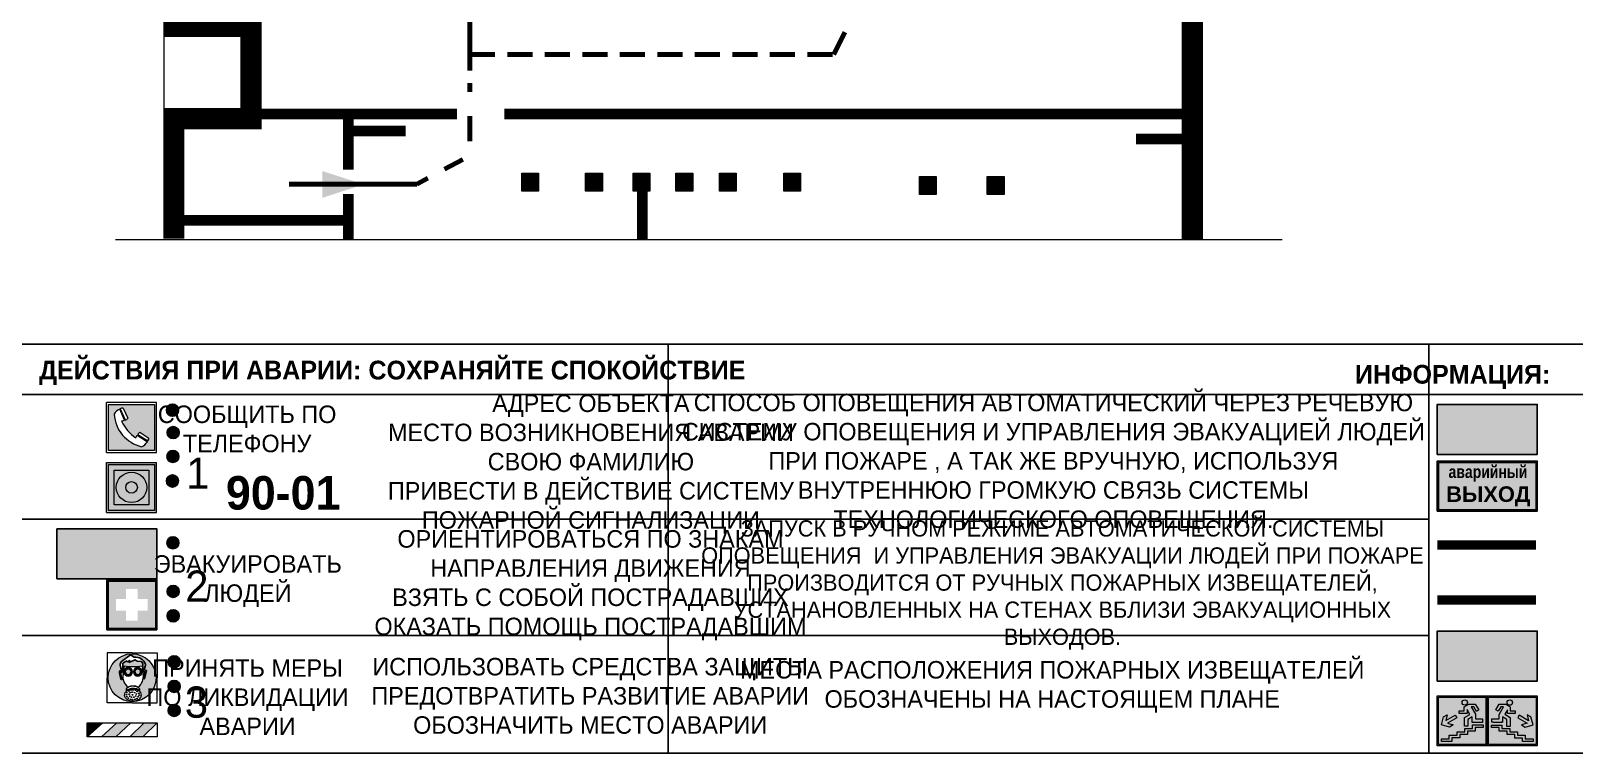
# Model space of a CAD drawing. Header units: millimetres. Extents: x 13114 to 67229, y 22859 to 38520.
# Drawn here: x 28373.4 to 28620.3, y 24698.4 to 24813.9 of the extents above; entities that cross this region are included whole.
import ezdxf

# ---------------------------------------------------------------- set-up
doc = ezdxf.new("R2010")
doc.units = ezdxf.units.MM
doc.linetypes.add('GOST2.303 4', pattern=[7, 5, -2, 0])
doc.linetypes.add('{ Wide Dash }', pattern=[12, 4, -2, 4, -2])
doc.layers.add('План_Штампы', color=7, linetype='Continuous')
doc.styles.add('обычный', font='arial.ttf')

# ---------------------------------------------------------------- blocks, each defined once
blk = doc.blocks.new('A$C38D26F80')
h = blk.add_hatch(color=5)
h.dxf.hatch_style = 1
h.paths.add_polyline_path([(-8.77, -4.48, 1), (-0.19, -4.48, 1)])
h.paths.add_polyline_path([(-6.75, -3.58), (-6.75, -3.31), (-6.62, -3.22), (-6.5, -3.22), (-6.42, -3.3), (-6.39, -3.28), (-6.59, -2.23), (-6.59, -2.01), (-6.38, -1.58), (-4.76, -0.4), (-4.13, -0.79, -0.362848), (-2.1, -2.1, -0.201049), (-2.17, -2.48, 0.085434), (-2.26, -3.13), (-1.9, -3.16), (-2.25, -4.7), (-2.4, -4.59), (-2.43, -4.34), (-2.36, -4.34), (-2.14, -3.34), (-2.47, -3.42), (-2.58, -1.95), (-2.77, -1.58), (-3.58, -1.52), (-3.92, -1.26), (-5.05, -1.73), (-4.87, -1.39), (-5.41, -1.6), (-5.41, -1.46), (-6.13, -1.87), (-6.18, -3.5), (-6.56, -3.47), (-6.37, -4.59), (-6.16, -4.43), (-6.16, -4.66), (-6.36, -4.79), (-6.37, -4.8), (-6.51, -4.76)], flags=16)
h.paths.add_polyline_path([(-6.51, -4.76), (-6.36, -4.79), (-6.37, -4.8)], flags=0)
h.paths.add_polyline_path([(-5.92, -2.34, 0.089508), (-2.67, -2.35), (-2.48, -3.88, -0.268602), (-3.4, -6.18, 0.262449), (-5.2, -6.18, -0.268602), (-6.11, -3.88)], flags=16)
edge = h.paths.add_edge_path(flags=16)
edge.add_ellipse((-5.19, -3.41), major_axis=(0, 0.842), ratio=0.848992, start_angle=0, end_angle=360)
edge = h.paths.add_edge_path(flags=0)
edge.add_ellipse((-5.19, -3.39), major_axis=(0, 0.665), ratio=0.853798, start_angle=0, end_angle=360)
edge = h.paths.add_edge_path(flags=0)
edge.add_ellipse((-5.19, -3.4), major_axis=(0, 0.528), ratio=0.864094, start_angle=0, end_angle=360)
edge = h.paths.add_edge_path(flags=16)
edge.add_ellipse((-3.47, -3.4), major_axis=(0, 0.842), ratio=0.848992, start_angle=0, end_angle=360)
h.paths.add_polyline_path([(-3.13, -6.45), (-3.13, -6.84, 0.383174), (-5.57, -6.85), (-5.57, -6.49, -0.369952)], flags=16)
edge = h.paths.add_edge_path(flags=0)
edge.add_ellipse((-3.47, -3.39), major_axis=(0, 0.665), ratio=0.853798, start_angle=0, end_angle=360)
edge = h.paths.add_edge_path(flags=0)
edge.add_ellipse((-3.47, -3.4), major_axis=(0, 0.528), ratio=0.864094, start_angle=0, end_angle=360)
edge = h.paths.add_edge_path(flags=16)
edge.add_ellipse((-4.34, -7.57), major_axis=(-1.48, 0), ratio=0.744955, start_angle=0, end_angle=360)
h.paths.add_polyline_path([(-5.01, -6.85, -1), (-5.15, -6.85, -1)], flags=0)
h.paths.add_polyline_path([(-5.33, -7.14, -1), (-5.47, -7.14, -1)], flags=0)
h.paths.add_polyline_path([(-4.61, -6.71, -1), (-4.74, -6.71, -1)], flags=16)
h.paths.add_polyline_path([(-5.43, -7.51, -1), (-5.57, -7.51, -1)], flags=0)
h.paths.add_polyline_path([(-4.26, -6.67, -1), (-4.4, -6.67, -1)], flags=16)
h.paths.add_polyline_path([(-4.74, -7.14, -1), (-4.88, -7.14, -1)], flags=0)
h.paths.add_polyline_path([(-4.93, -7.43, -1), (-5.07, -7.43, -1)], flags=0)
h.paths.add_polyline_path([(-4.41, -7.07, -1), (-4.54, -7.07, -1)], flags=0)
h.paths.add_polyline_path([(-5.33, -7.87, -1), (-5.46, -7.87, -1)], flags=0)
h.paths.add_polyline_path([(-3.8, -6.71, -1), (-3.94, -6.71, -1)], flags=16)
h.paths.add_polyline_path([(-4.85, -7.78, -1), (-4.98, -7.78, -1)], flags=0)
h.paths.add_polyline_path([(-3.96, -7.14, -1), (-4.1, -7.14, -1)], flags=0)
h.paths.add_polyline_path([(-4.33, -7.53, -1), (-4.47, -7.53, -1)], flags=0)
h.paths.add_polyline_path([(-5.09, -8.12, -1), (-5.23, -8.12, -1)], flags=0)
h.paths.add_polyline_path([(-3.5, -6.94, -1), (-3.64, -6.94, -1)], flags=0)
h.paths.add_polyline_path([(-4.54, -7.97, -1), (-4.68, -7.97, -1)], flags=0)
h.paths.add_polyline_path([(-3.66, -7.39, -1), (-3.8, -7.39, -1)], flags=0)
h.paths.add_polyline_path([(-4.73, -8.35, -1), (-4.86, -8.35, -1)], flags=0)
h.paths.add_polyline_path([(-4.09, -7.96, -1), (-4.23, -7.96, -1)], flags=0)
h.paths.add_polyline_path([(-3.77, -7.74, -1), (-3.91, -7.74, -1)], flags=0)
h.paths.add_polyline_path([(-3.22, -7.27, -1), (-3.35, -7.27, -1)], flags=0)
h.paths.add_polyline_path([(-4.34, -8.4, -1), (-4.47, -8.4, -1)], flags=0)
h.paths.add_polyline_path([(-3.16, -7.61, -1), (-3.3, -7.61, -1)], flags=0)
h.paths.add_polyline_path([(-3.9, -8.35, -1), (-4.04, -8.35, -1)], flags=0)
h.paths.add_polyline_path([(-3.32, -7.91, -1), (-3.46, -7.91, -1)], flags=0)
h.paths.add_polyline_path([(-3.55, -8.23, -1), (-3.69, -8.23, -1)], flags=0)
at = {"color": 5, "lineweight": 5}
for p, q in [((-4.48, 0), (-8.96, 0)), ((-8.96, 0), (-8.96, -4.48)), ((-4.48, 0), (0, 0)), ((0, 0), (0, -4.48)), ((-6.59, -2.01), (-6.38, -1.58)), ((-6.59, -2.23), (-6.59, -2.01)), ((-6.39, -3.28), (-6.59, -2.23)), ((-6.38, -1.58), (-4.76, -0.4)), ((-6.13, -1.87), (-6.18, -3.5)), ((-5.41, -1.46), (-6.13, -1.87)), ((-5.92, -2.34), (-6.11, -3.88)), ((-4.87, -1.39), (-5.41, -1.6)), ((-5.41, -1.6), (-5.41, -1.46)), ((-3.92, -1.26), (-5.05, -1.73)), ((-5.05, -1.73), (-4.87, -1.39)), ((-4.76, -0.4), (-4.13, -0.79)), ((-3.58, -1.52), (-3.92, -1.26)), ((-2.77, -1.58), (-3.58, -1.52)), ((-2.58, -1.95), (-2.77, -1.58)), ((-2.67, -2.34), (-2.48, -3.88)), ((-2.47, -3.42), (-2.58, -1.95)), ((-8.96, -8.96), (-8.96, -4.48)), ((-6.75, -3.31), (-6.62, -3.22)), ((-6.75, -3.58), (-6.75, -3.31)), ((-6.51, -4.76), (-6.75, -3.58)), ((-6.62, -3.22), (-6.5, -3.22)), ((-6.18, -3.5), (-6.56, -3.47)), ((-6.56, -3.47), (-6.37, -4.59)), ((-6.37, -4.8), (-6.51, -4.76)), ((-6.5, -3.22), (-6.42, -3.3)), ((-6.42, -3.3), (-6.39, -3.28)), ((-6.37, -4.59), (-6.16, -4.43)), ((-6.16, -4.66), (-6.37, -4.8)), ((-6.16, -4.43), (-6.16, -4.66)), ((-2.14, -3.34), (-2.47, -3.42)), ((-2.43, -4.34), (-2.4, -4.59)), ((-2.43, -4.34), (-2.36, -4.34)), ((-2.4, -4.59), (-2.25, -4.7)), ((-2.36, -4.34), (-2.14, -3.34)), ((-1.9, -3.16), (-2.26, -3.13)), ((-2.25, -4.7), (-1.9, -3.16)), ((0, -8.96), (0, -4.48)), ((-5.57, -6.49), (-5.57, -6.85)), ((-3.13, -6.45), (-3.13, -6.84)), ((-4.48, -8.96), (-8.96, -8.96)), ((-4.48, -8.96), (0, -8.96))]:
    blk.add_line(p, q, dxfattribs=at)
at = {"color": 5}
for p, q in [((-6.59, -2.01), (-6.38, -1.58)), ((-6.59, -2.23), (-6.59, -2.01)), ((-6.39, -3.28), (-6.59, -2.23)), ((-6.38, -1.58), (-4.76, -0.4)), ((-6.13, -1.87), (-6.18, -3.5)), ((-5.41, -1.46), (-6.13, -1.87)), ((-4.87, -1.39), (-5.41, -1.6)), ((-5.41, -1.6), (-5.41, -1.46)), ((-3.92, -1.26), (-5.05, -1.73)), ((-5.05, -1.73), (-4.87, -1.39)), ((-4.76, -0.4), (-4.13, -0.79)), ((-3.58, -1.52), (-3.92, -1.26)), ((-2.77, -1.58), (-3.58, -1.52)), ((-2.58, -1.95), (-2.77, -1.58)), ((-2.47, -3.42), (-2.58, -1.95)), ((-6.75, -3.31), (-6.62, -3.22)), ((-6.75, -3.58), (-6.75, -3.31)), ((-6.51, -4.76), (-6.75, -3.58)), ((-6.62, -3.22), (-6.5, -3.22)), ((-6.18, -3.5), (-6.56, -3.47)), ((-6.56, -3.47), (-6.37, -4.59)), ((-6.37, -4.8), (-6.51, -4.76)), ((-6.36, -4.79), (-6.51, -4.76)), ((-6.5, -3.22), (-6.42, -3.3)), ((-6.42, -3.3), (-6.39, -3.28)), ((-6.37, -4.59), (-6.16, -4.43)), ((-6.16, -4.66), (-6.37, -4.8)), ((-6.16, -4.66), (-6.36, -4.79)), ((-6.16, -4.43), (-6.16, -4.66)), ((-2.14, -3.34), (-2.47, -3.42)), ((-2.4, -4.59), (-2.43, -4.34)), ((-2.43, -4.34), (-2.36, -4.34)), ((-2.25, -4.7), (-2.4, -4.59)), ((-2.36, -4.34), (-2.14, -3.34)), ((-2.26, -3.13), (-1.9, -3.16)), ((-1.9, -3.16), (-2.25, -4.7))]:
    blk.add_line(p, q, dxfattribs=at)
at = {"color": 5, "lineweight": 5}
for centre, radius in [((-4.48, -4.48), 4.29), ((-5.5, -7.51), 0.0678), ((-5.4, -7.14), 0.0678), ((-5.4, -7.87), 0.0678), ((-5.16, -8.12), 0.0678), ((-5.08, -6.85), 0.0678), ((-5, -7.43), 0.0678), ((-4.91, -7.78), 0.0678), ((-4.81, -7.14), 0.0678), ((-4.79, -8.35), 0.0678), ((-4.67, -6.71), 0.0678), ((-4.61, -7.97), 0.0678), ((-4.47, -7.07), 0.0678), ((-4.4, -7.53), 0.0678), ((-4.33, -6.67), 0.0678), ((-4.16, -7.96), 0.0678), ((-4.03, -7.14), 0.0678), ((-3.97, -8.35), 0.0678), ((-3.87, -6.71), 0.0678), ((-3.84, -7.74), 0.0678), ((-3.73, -7.39), 0.0678), ((-3.62, -8.23), 0.0678), ((-3.57, -6.94), 0.0678), ((-3.39, -7.91), 0.0678), ((-3.28, -7.27), 0.0678), ((-3.23, -7.61), 0.0678), ((-4.4, -8.4), 0.0678)]:
    blk.add_circle(centre, radius, dxfattribs=at)
for centre, radius, start, end in [((-4.28, 6.66), 9.15, 259.6987, 280.1569), ((-0.47, -3.05), 1.79, 161.5846, 182.4584), ((-2.6, -2.2), 0.513, 326.4781, 11.7739), ((-3.66, -4.24), 2.47, 171.573, 231.7124), ((-4.93, -4.24), 2.47, 308.2876, 8.427), ((-4.33, -7.88), 1.87, 50.358, 131.5662), ((-4.34, -8.2), 1.82, 48.4943, 132.3565), ((-4.3, -7.78), 1.83, 60.5889, 119.4111)]:
    blk.add_arc(centre, radius, start, end, dxfattribs=at)
at = {"color": 5}
for centre, radius, start, end in [((-3.89, -2.66), 1.88, 17.387, 97.1599), ((-0.35, -3.07), 1.91, 162.2553, 181.7878), ((-2.6, -2.2), 0.511, 326.3906, 11.8614)]:
    blk.add_arc(centre, radius, start, end, dxfattribs=at)
at = {"color": 5, "lineweight": 5}
for centre, major_axis, ratio in [((-5.19, -3.41), (0, 0.842), 0.848992), ((-5.19, -3.39), (0, 0.665), 0.853798), ((-3.47, -3.4), (0, 0.842), 0.848992), ((-3.47, -3.39), (0, 0.665), 0.853798), ((-5.19, -3.4), (0, 0.528), 0.864094), ((-3.47, -3.4), (0, 0.528), 0.864094), ((-4.34, -7.57), (-1.48, 0), 0.744955)]:
    blk.add_ellipse(centre, major_axis=major_axis, ratio=ratio, dxfattribs=at)
blk = doc.blocks.new('A$C47DD6509')
at = {"lineweight": 5}
for points in [[(-8.69, 0), (-11.19, 0), (-11.19, -2.22)], [(-4.22, 0), (-6.45, 0), (-8.91, -2.22), (-6.61, -2.22)], [(0, 0), (-2.09, 0), (-4.36, -2.22), (-2.29, -2.22)]]:
    blk.add_hatch(color=242, dxfattribs=at).paths.add_polyline_path(points)
at = {"color": 242, "lineweight": 5}
for p, q in [((-11.19, -2.22), (-8.69, 0)), ((-11.19, -2.22), (-11.19, 0)), ((-11.19, 0), (-8.69, 0)), ((-11.19, 0), (0, 0)), ((-8.91, -2.22), (-6.45, 0)), ((-6.61, -2.22), (-4.22, 0)), ((-4.36, -2.22), (-2.09, 0)), ((-2.29, -2.22), (0, 0)), ((0, 0), (0, -2.22)), ((0, -2.22), (-11.19, -2.22))]:
    blk.add_line(p, q, dxfattribs=at)
blk = doc.blocks.new('A$C32E8229D')
at = {"true_color": 0xffffff}
blk.add_hatch(color=7, dxfattribs=at).paths.add_polyline_path([(0, 0), (0, -8), (16, -8), (16, 0)])
h = blk.add_hatch(color=126)
h.paths.add_polyline_path([(0.2, -0.2), (15.8, -0.2), (15.8, -7.8), (0.2, -7.8)])
h.paths.add_polyline_path([(13.49, -2.05), (12.08, -2.05), (11.37, -2.63, 0.162397), (11.29, -2.84), (11.29, -3.63), (10.35, -3.63), (10.35, -4.05), (11.68, -4.05), (11.68, -3.48), (12.26, -4.28), (11.29, -5.1), (11.29, -6.78), (11.85, -6.78), (11.85, -5.44), (12.8, -4.64), (12.8, -5.94), (14.46, -5.94), (14.46, -5.39), (13.45, -5.39), (13.45, -3.97), (12.46, -2.59), (13.15, -2.59), (13.69, -3.34), (14.18, -3)], flags=16)
h.paths.add_polyline_path([(10.74, -1.82, 1), (11.8, -1.82, 1)], flags=16)
h.paths.add_polyline_path([(9.39, -3.59), (5.99, -3.59), (6.56, -3.03), (5.91, -3.03), (5.1, -3.83), (5.91, -4.64), (6.56, -4.64), (5.99, -4.09), (9.39, -4.09)], flags=16)
h.paths.add_polyline_path([(4.29, -1.08), (1.72, -1.08), (1.72, -6.6), (4.29, -6.6)], flags=16)
at = {"color": 126}
blk.add_lwpolyline([(16, -8), (0, -8), (0, 0), (16, 0)], close=True, dxfattribs=at)
blk = doc.blocks.new('A$C18900ED3')
h = blk.add_hatch(color=126)
h.paths.add_polyline_path([(-0.18, -0.18), (-7.02, -0.18), (-7.02, -7.02), (-0.18, -7.02)])
h.paths.add_polyline_path([(-5.89, -4.46), (-5.89, -2.77), (-4.46, -2.77), (-4.46, -1.31), (-2.77, -1.31), (-2.77, -2.77), (-1.33, -2.77), (-1.33, -4.46), (-2.77, -4.46), (-2.77, -5.89), (-4.46, -5.89), (-4.46, -4.46)], flags=16)
at = {"color": 126}
for p, q in [((-7.2, 0), (-7.2, -7.2)), ((0, 0), (-7.2, 0)), ((0, -7.2), (0, 0)), ((-7.02, -7.02), (-7.02, -0.18)), ((-7.02, -0.18), (-0.18, -0.18)), ((-0.18, -0.18), (-0.18, -7.02)), ((-7.2, -7.2), (0, -7.2)), ((-0.18, -7.02), (-7.02, -7.02))]:
    blk.add_line(p, q, dxfattribs=at)
blk = doc.blocks.new('A$C456E1F9C')
at = {"lineweight": 5}
h = blk.add_hatch(color=242, dxfattribs=at)
h.paths.add_polyline_path([(0.51, -1.47), (0.51, -13.26), (12.29, -13.26), (12.29, -1.47)])
h.paths.add_polyline_path([(5.42, -4.95, -0.254479), (4.78, -5.4), (3.52, -2.53, -0.209735), (4.23, -2.4)], flags=16)
h.paths.add_polyline_path([(8.53, -8.6), (10.87, -10.17), (10.54, -10.76), (8.03, -9.13, -0.192251)], flags=16)
h.paths.add_polyline_path([(4.61, -5.49, 0.005518), (3.87, -5.72, 0.128647), (7.49, -10.01, 0.00809), (7.83, -9.33), (10.47, -10.97, -0.16736), (8.99, -12.25, -0.327862), (1.95, -3.95, -0.166952), (3.36, -2.62)], flags=16)
at = {"color": 242, "lineweight": 5}
for p, q in [((0, -13.77), (0, -0.97)), ((12.8, -0.97), (0, -0.97)), ((4.61, -5.49), (3.36, -2.62)), ((3.52, -2.53), (4.78, -5.4)), ((4.23, -2.4), (5.42, -4.95)), ((12.8, -13.77), (12.8, -0.97)), ((7.83, -9.33), (10.47, -10.97)), ((8.03, -9.13), (10.54, -10.76)), ((10.81, -10.12), (8.53, -8.6)), ((10.54, -10.76), (10.8, -10.3)), ((10.8, -10.3), (10.81, -10.12)), ((0, -13.77), (12.8, -13.77))]:
    blk.add_line(p, q, dxfattribs=at)
blk.add_lwpolyline([(0.51, -1.47), (12.29, -1.47), (12.29, -13.26), (0.51, -13.26)], close=True, dxfattribs=at)
for centre, radius, start, end in [((4.59, -5.34), 2.99, 114.2845, 152.1974), ((11.12, -3.31), 9.19, 183.9915, 256.6009), ((4.02, -3.27), 0.891, 76.3284, 123.7092), ((14.98, -39.1), 35.17, 107.1487, 108.4135), ((13.86, -0.94), 11.08, 205.5536, 234.8762), ((4.68, -4.59), 0.824, 276.9621, 334.0723), ((-13.31, 0.8), 23.44, 332.5487, 334.4027), ((8.94, -9.5), 0.989, 114.4092, 157.9388), ((7.87, -9.46), 3, 291.9291, 329.9329)]:
    blk.add_arc(centre, radius, start, end, dxfattribs=at)
blk = doc.blocks.new('A$C54414219')
at = {"true_color": 0xffffff}
h = blk.add_hatch(color=7, dxfattribs=at)
h.paths.add_polyline_path([(2.39, -9.45), (2.39, -18.3), (11.23, -18.3), (11.23, -9.45)], flags=0)
h.paths.add_polyline_path([(10.71, -13.87, -1), (2.92, -13.87, -1)], flags=0)
h.paths.add_polyline_path([(8.3, -13.87, -1), (5.33, -13.87, -1)], flags=0)
h.paths.add_polyline_path([(0.41, -7.47), (0.41, -20.27), (13.21, -20.27), (13.21, -7.47)])
h.paths.add_polyline_path([(0.92, -19.77), (12.71, -19.77), (12.71, -7.98), (0.92, -7.98)], flags=16)
h.paths.add_polyline_path([(11.23, -9.45), (11.23, -18.3), (2.39, -18.3), (2.39, -9.45)], flags=0)
at = {"lineweight": 5}
h = blk.add_hatch(color=242, dxfattribs=at)
h.paths.add_polyline_path([(12.71, -7.98), (0.92, -7.98), (0.92, -19.77), (12.71, -19.77)])
h.paths.add_polyline_path([(11.23, -18.3), (2.39, -18.3), (2.39, -9.45), (11.23, -9.45)], flags=16)
h.paths.add_polyline_path([(10.71, -13.87, -1), (2.92, -13.87, -1)], flags=0)
h.paths.add_polyline_path([(8.3, -13.87, -1), (5.33, -13.87, -1)], flags=0)
at = {"true_color": 0xffffff}
h = blk.add_hatch(color=7, dxfattribs=at)
h.paths.add_polyline_path([(2.39, -9.45), (2.39, -18.3), (11.23, -18.3), (11.23, -9.45)])
h.paths.add_polyline_path([(10.71, -13.87, -1), (2.92, -13.87, -1)], flags=16)
h.paths.add_polyline_path([(8.3, -13.87, -1), (5.33, -13.87, -1)], flags=0)
at = {"lineweight": 5}
h = blk.add_hatch(color=242, dxfattribs=at)
h.paths.add_polyline_path([(2.92, -13.87, 1), (10.71, -13.87, 1)])
h.paths.add_polyline_path([(8.3, -13.87, -1), (5.33, -13.87, -1)], flags=16)
at = {"color": 242, "lineweight": 5}
for p, q in [((0.41, -20.27), (0.41, -7.47)), ((0.41, -7.47), (13.21, -7.47)), ((0.41, -7.47), (13.21, -7.47)), ((13.21, -20.27), (13.21, -7.47)), ((0.41, -20.27), (13.21, -20.27))]:
    blk.add_line(p, q, dxfattribs=at)
for points in [[(0.92, -7.98), (12.71, -7.98), (12.71, -19.77), (0.92, -19.77)], [(2.39, -9.45), (11.23, -9.45), (11.23, -18.3), (2.39, -18.3)]]:
    blk.add_lwpolyline(points, close=True, dxfattribs=at)
for radius in [3.89, 1.49]:
    blk.add_circle((6.81, -13.87), radius, dxfattribs=at)
blk = doc.blocks.new('A$C41C009D9')
at = {"true_color": 0xffffff}
blk.add_hatch(color=7, dxfattribs=at).paths.add_polyline_path([(0, 8), (-16, 8), (-16, 0), (0, 0)])
h = blk.add_hatch(color=126)
h.dxf.hatch_style = 1
h.paths.add_polyline_path([(-15.8, 7.8), (-15.8, 0.2), (-0.2, 0.2), (-0.2, 7.8)])
at = {"color": 126}
for points in [[(-16, 0), (0, 0), (0, 8), (-16, 8)], [(-16, 0), (0, 0), (0, 8), (-16, 8)], [(-15.8, 7.8), (-0.2, 7.8), (-0.2, 0.2), (-15.8, 0.2)]]:
    blk.add_lwpolyline(points, close=True, dxfattribs=at)
at = {"color": 7, "true_color": 0xffffff, "insert": (-15.8, 7.3), "char_height": 2.5, "width": 15.5999, "attachment_point": 1, "style": 'обычный'}
blk.add_mtext('\\pi1.6133;{\\fArial|b1|i0|c204|p34;\\H0.8x;\\W0.8;аварийный\\H1.25x;\\W1;\\P\\pi1.2327;ВЫХОД}', dxfattribs=at)
blk = doc.blocks.new('A$C7B4425F7')
at = {"true_color": 0xffffff}
blk.add_hatch(color=7, dxfattribs=at).paths.add_polyline_path([(0, 0), (-16, 0), (-16, -8), (0, -8)])
h = blk.add_hatch(color=126)
h.paths.add_polyline_path([(-0.2, -0.2), (-15.8, -0.2), (-15.8, -7.8), (-0.2, -7.8)])
h.paths.add_polyline_path([(-11.76, -2.03), (-11.76, -3.66), (-11.17, -3.66, -0.568275), (-11.17, -6.18), (-12.58, -6.18), (-12.58, -2.03)], flags=16)
h.paths.add_polyline_path([(-13.33, -4.12, -0.495768), (-13.59, -6.18), (-15.03, -6.18), (-15.03, -2.03), (-13.59, -2.03, -0.487973)], flags=16)
h.paths.add_polyline_path([(-10.25, -2.03), (-9.48, -2.03), (-9.48, -6.18), (-10.25, -6.18)], flags=16)
h.paths.add_polyline_path([(-13.84, -3.69), (-14.24, -3.69), (-14.24, -3.03), (-13.9, -3.03, -0.692621)], flags=0)
h.paths.add_polyline_path([(-9.15, -2.03), (-8.4, -2.03), (-8.04, -3.07), (-7.68, -2.03), (-6.93, -2.03), (-7.64, -4.1), (-6.93, -6.18), (-7.68, -6.18), (-8.04, -5.14), (-8.4, -6.18), (-9.15, -6.18), (-8.44, -4.1)], flags=16)
h.paths.add_polyline_path([(-11.76, -4.46), (-11.42, -4.46, -0.692621), (-11.36, -5.12), (-11.76, -5.12)], flags=0)
h.paths.add_polyline_path([(-13.9, -5.2), (-14.24, -5.2), (-14.24, -4.55), (-13.84, -4.55, -0.708038)], flags=0)
edge = h.paths.add_edge_path(flags=16)
edge.add_ellipse((-5.51, -4.08), major_axis=(0, 2.05), ratio=0.586184, start_angle=0, end_angle=360)
edge = h.paths.add_edge_path(flags=0)
edge.add_ellipse((-5.51, -4.08), major_axis=(0, 1.14), ratio=0.454828, start_angle=0, end_angle=360)
h.paths.add_polyline_path([(-4.13, -4.96, 0.377264), (-3.48, -4.52, 0.0555), (-3.16, -2.03), (-1.66, -2.03), (-1.66, -4.96), (-0.96, -4.96), (-0.96, -7.01), (-1.75, -7.01), (-1.75, -6.18), (-3.3, -6.18), (-3.3, -7.02), (-4.13, -7.02)], flags=16)
h.paths.add_polyline_path([(-2.73, -2.91), (-2.28, -2.91), (-2.28, -4.96), (-3.05, -4.96, 0.079136)], flags=0)
at = {"color": 126}
blk.add_lwpolyline([(-16, -8), (0, -8), (0, 0), (-16, 0)], close=True, dxfattribs=at)
blk = doc.blocks.new('вниз 3')
at = {"lineweight": 0, "true_color": 0xffffff}
h = blk.add_hatch(color=7, dxfattribs=at)
h.dxf.hatch_style = 1
h.paths.add_polyline_path([(40997.5, -4475.69), (40997.25, -4475.28), (40995.76, -4476.15), (40995.97, -4475.23), (40995.39, -4475.56), (40995.05, -4476.83), (40996.33, -4477.17), (40996.91, -4476.83), (40996, -4476.55)], flags=0)
h.paths.add_polyline_path([(40999.81, -4473.95), (41000.22, -4473.95), (41000.64, -4474.67), (41001.03, -4474.43), (41000.46, -4473.49), (41000.42, -4473.49), (40999.43, -4473.49), (40998.68, -4473.92), (40998.68, -4474.57), (40997.88, -4474.57), (40997.88, -4475), (40999.14, -4475), (40999.14, -4474.43), (40999.14, -4474.38), (40999.59, -4475.15), (40998.72, -4475.67), (40998.72, -4477.06), (40999.24, -4477.06), (40999.24, -4475.96), (40999.95, -4475.56), (40999.95, -4476.43), (41001.61, -4476.43), (41001.61, -4475.88), (41000.47, -4475.88), (41000.47, -4475.12)], flags=0)
h.paths.add_polyline_path([(40999.2, -4473.24, 1), (40998.35, -4473.24, 1)], flags=0)
h.paths.add_polyline_path([(41000.46, -4477.26), (41001.69, -4477.26), (41001.69, -4476.84), (41000.03, -4476.84), (41000.03, -4477.39), (40998.78, -4477.39), (40998.78, -4477.95), (40997.53, -4477.95), (40997.53, -4478.5), (40996.29, -4478.5), (40996.29, -4479.06), (40995.05, -4479.06), (40995.05, -4479.48), (40995.29, -4479.48), (40996.72, -4479.48), (40996.72, -4478.92), (40997.97, -4478.92), (40997.97, -4478.36), (40999.2, -4478.36), (40999.2, -4477.81), (41000.46, -4477.81)], flags=0)
h.paths.add_polyline_path([(41002.37, -4472.17), (40994.37, -4472.17), (40994.37, -4480.17), (41002.37, -4480.17)])
h.paths.add_polyline_path([(41002.16, -4479.96), (40994.57, -4479.96), (40994.57, -4472.37), (41002.16, -4472.37)], flags=16)
h.paths.add_polyline_path([(41001.61, -4475.88), (41001.61, -4476.43), (40999.95, -4476.43), (40999.95, -4475.56), (40999.24, -4475.96), (40999.24, -4477.06), (40998.72, -4477.06), (40998.72, -4475.67), (40999.59, -4475.15), (40999.14, -4474.38), (40999.14, -4474.43), (40999.14, -4475), (40997.88, -4475), (40997.88, -4474.57), (40998.68, -4474.57), (40998.68, -4473.92), (40999.43, -4473.49), (41000.42, -4473.49), (41000.46, -4473.49), (41001.03, -4474.43), (41000.64, -4474.67), (41000.22, -4473.95), (40999.81, -4473.95), (41000.47, -4475.12), (41000.47, -4475.88)], flags=0)
h.paths.add_polyline_path([(41001.69, -4476.84), (41001.69, -4477.26), (41000.46, -4477.26), (41000.46, -4477.81), (40999.2, -4477.81), (40999.2, -4478.36), (40997.97, -4478.36), (40997.97, -4478.92), (40996.72, -4478.92), (40996.72, -4479.48), (40995.05, -4479.48), (40995.05, -4479.06), (40996.29, -4479.06), (40996.29, -4478.5), (40997.53, -4478.5), (40997.53, -4477.95), (40998.78, -4477.95), (40998.78, -4477.39), (41000.03, -4477.39), (41000.03, -4476.84)], flags=0)
h.paths.add_polyline_path([(40998.35, -4473.24, -1), (40999.2, -4473.24, -1)], flags=0)
h.paths.add_polyline_path([(40997.5, -4475.69), (40996, -4476.55), (40996.91, -4476.83), (40996.33, -4477.17), (40995.05, -4476.83), (40995.39, -4475.56), (40995.97, -4475.23), (40995.76, -4476.15), (40997.25, -4475.28)], flags=0)
at = {"lineweight": 0}
h = blk.add_hatch(color=126, dxfattribs=at)
h.dxf.hatch_style = 1
h.paths.add_polyline_path([(41002.16, -4472.37), (40994.57, -4472.37), (40994.57, -4479.96), (41002.16, -4479.96)])
h.paths.add_polyline_path([(40995.97, -4475.23), (40995.76, -4476.15), (40997.25, -4475.28), (40997.5, -4475.69), (40996, -4476.55), (40996.91, -4476.83), (40996.33, -4477.17), (40995.05, -4476.83), (40995.39, -4475.56)], flags=16)
h.paths.add_polyline_path([(40997.88, -4474.57), (40998.68, -4474.57), (40998.68, -4473.92), (40999.43, -4473.49), (41000.42, -4473.49), (41000.46, -4473.49), (41001.03, -4474.43), (41000.64, -4474.67), (41000.22, -4473.95), (40999.81, -4473.95), (41000.47, -4475.12), (41000.47, -4475.88), (41001.61, -4475.88), (41001.61, -4476.43), (40999.95, -4476.43), (40999.95, -4475.56), (40999.24, -4475.96), (40999.24, -4477.06), (40998.72, -4477.06), (40998.72, -4475.67), (40999.59, -4475.15), (40999.14, -4474.38), (40999.14, -4474.43), (40999.14, -4475), (40997.88, -4475)], flags=16)
h.paths.add_polyline_path([(40998.35, -4473.24, -1), (40999.2, -4473.24, -1)], flags=16)
h.paths.add_polyline_path([(40997.53, -4477.95), (40998.78, -4477.95), (40998.78, -4477.39), (41000.03, -4477.39), (41000.03, -4476.84), (41001.69, -4476.84), (41001.69, -4477.26), (41000.46, -4477.26), (41000.46, -4477.81), (40999.2, -4477.81), (40999.2, -4478.36), (40997.97, -4478.36), (40997.97, -4478.92), (40996.72, -4478.92), (40996.72, -4479.48), (40995.05, -4479.48), (40995.05, -4479.06), (40996.29, -4479.06), (40996.29, -4478.5), (40997.53, -4478.5)], flags=16)
at = {"lineweight": 0, "true_color": 0xffffff}
h = blk.add_hatch(color=7, dxfattribs=at)
h.dxf.hatch_style = 1
h.paths.add_polyline_path([(40999.2, -4473.24, 1), (40998.35, -4473.24, 1)])
h.paths.add_polyline_path([(40999.81, -4473.95), (41000.22, -4473.95), (41000.64, -4474.67), (41001.03, -4474.43), (41000.46, -4473.49), (41000.42, -4473.49), (40999.43, -4473.49), (40998.68, -4473.92), (40998.68, -4474.57), (40997.88, -4474.57), (40997.88, -4475), (40999.14, -4475), (40999.14, -4474.43), (40999.14, -4474.38), (40999.59, -4475.15), (40998.72, -4475.67), (40998.72, -4477.06), (40999.24, -4477.06), (40999.24, -4475.96), (40999.95, -4475.56), (40999.95, -4476.43), (41001.61, -4476.43), (41001.61, -4475.88), (41000.47, -4475.88), (41000.47, -4475.12)])
h.paths.add_polyline_path([(40999.2, -4477.81), (41000.46, -4477.81), (41000.46, -4477.26), (41001.69, -4477.26), (41001.69, -4476.84), (41000.03, -4476.84), (41000.03, -4477.39), (40998.78, -4477.39), (40998.78, -4477.95), (40997.53, -4477.95), (40997.53, -4478.5), (40996.29, -4478.5), (40996.29, -4479.06), (40995.05, -4479.06), (40995.05, -4479.48), (40995.29, -4479.48), (40996.72, -4479.48), (40996.72, -4478.92), (40997.97, -4478.92), (40997.97, -4478.36), (40999.2, -4478.36)])
h.paths.add_polyline_path([(40997.5, -4475.69), (40997.25, -4475.28), (40995.76, -4476.15), (40995.97, -4475.23), (40995.39, -4475.56), (40995.05, -4476.83), (40996.33, -4477.17), (40996.91, -4476.83), (40996, -4476.55)])
at = {"color": 126, "lineweight": 0}
for points in [[(40994.37, -4472.17), (41002.37, -4472.17), (41002.37, -4480.17), (40994.37, -4480.17)], [(40994.57, -4472.37), (41002.16, -4472.37), (41002.16, -4479.96), (40994.57, -4479.96)]]:
    blk.add_lwpolyline(points, close=True, dxfattribs=at)
for points in [[(40999.14, -4474.43), (40999.14, -4475), (40997.88, -4475), (40997.88, -4474.57), (40998.68, -4474.57), (40998.68, -4473.92), (40999.43, -4473.49), (41000.42, -4473.49), (41000.46, -4473.49), (41001.03, -4474.43), (41000.64, -4474.67), (41000.22, -4473.95), (40999.81, -4473.95), (41000.47, -4475.12), (41000.47, -4475.88), (41001.61, -4475.88), (41001.61, -4476.43), (40999.95, -4476.43), (40999.95, -4475.56), (40999.24, -4475.96), (40999.24, -4477.06), (40998.72, -4477.06), (40998.72, -4475.67), (40999.59, -4475.15), (40999.14, -4474.38), (40999.14, -4474.43)], [(40995.05, -4476.83), (40995.39, -4475.56), (40995.97, -4475.23), (40995.76, -4476.15), (40997.25, -4475.28), (40997.5, -4475.69), (40996, -4476.55), (40996.91, -4476.83), (40996.33, -4477.17), (40995.05, -4476.83)], [(40995.29, -4479.48), (40995.05, -4479.48), (40995.05, -4479.06), (40996.29, -4479.06), (40996.29, -4478.5), (40997.53, -4478.5), (40997.53, -4477.95), (40998.78, -4477.95), (40998.78, -4477.39), (41000.03, -4477.39), (41000.03, -4476.84), (41001.69, -4476.84), (41001.69, -4477.26), (41000.46, -4477.26), (41000.46, -4477.81), (40999.2, -4477.81), (40999.2, -4478.36), (40997.97, -4478.36), (40997.97, -4478.92), (40996.72, -4478.92), (40996.72, -4479.48), (40995.05, -4479.48)]]:
    blk.add_lwpolyline(points, dxfattribs=at)
blk.add_circle((40998.77, -4473.24), 0.426, dxfattribs=at)
blk = doc.blocks.new('вниз')
at = {"lineweight": 0, "true_color": 0xffffff}
h = blk.add_hatch(color=7, dxfattribs=at)
h.dxf.hatch_style = 1
h.paths.add_polyline_path([(40994.51, -4472.22), (40986.51, -4472.22), (40986.51, -4480.22), (40994.51, -4480.22)])
h.paths.add_polyline_path([(40994.31, -4472.42), (40994.31, -4480.01), (40986.71, -4480.01), (40986.71, -4472.42)], flags=16)
h.paths.add_polyline_path([(40988.43, -4473.53), (40989.43, -4473.53), (40990.19, -4473.96), (40990.19, -4474.6), (40991, -4474.6), (40991, -4475.06), (40989.73, -4475.06), (40989.73, -4474.46), (40989.3, -4475.18), (40990.17, -4475.7), (40990.17, -4477.11), (40989.63, -4477.11), (40989.63, -4476.01), (40988.94, -4475.59), (40988.94, -4476.46), (40988.94, -4476.46), (40987.47, -4476.46), (40987.26, -4476.46), (40987.26, -4475.92), (40988.4, -4475.92), (40988.4, -4475.2), (40989.1, -4473.99), (40988.66, -4473.99), (40988.24, -4474.7), (40987.86, -4474.47), (40988.41, -4473.56)], flags=0)
h.paths.add_polyline_path([(40990.55, -4473.29, -1), (40989.69, -4473.29, -1)], flags=0)
h.paths.add_polyline_path([(40988.85, -4476.89), (40988.85, -4477.43), (40990.1, -4477.43), (40990.1, -4477.99), (40991.34, -4477.99), (40991.34, -4478.54), (40992.59, -4478.54), (40992.59, -4479.09), (40993.83, -4479.09), (40993.83, -4479.52), (40992.17, -4479.52), (40992.17, -4478.97), (40990.91, -4478.97), (40990.91, -4478.41), (40989.68, -4478.41), (40989.68, -4477.86), (40988.43, -4477.86), (40988.43, -4477.31), (40987.6, -4477.31), (40987.18, -4477.31), (40987.18, -4476.89)], flags=0)
h.paths.add_polyline_path([(40991.61, -4475.33), (40993.12, -4476.2), (40992.9, -4475.27), (40993.48, -4475.6), (40993.83, -4476.88), (40992.56, -4477.22), (40991.97, -4476.88), (40992.9, -4476.61), (40991.38, -4475.74), (40991.58, -4475.39)], flags=0)
h.paths.add_polyline_path([(40990.19, -4473.96), (40989.43, -4473.53), (40988.43, -4473.53), (40988.41, -4473.56), (40987.86, -4474.47), (40988.24, -4474.7), (40988.66, -4473.99), (40989.1, -4473.99), (40988.4, -4475.2), (40988.4, -4475.92), (40987.26, -4475.92), (40987.26, -4476.46), (40987.47, -4476.46), (40988.94, -4476.46), (40988.94, -4476.27), (40988.94, -4475.59), (40989.63, -4476.01), (40989.63, -4477.11), (40990.17, -4477.11), (40990.17, -4475.7), (40989.3, -4475.18), (40989.73, -4474.46), (40989.73, -4475.06), (40991, -4475.06), (40991, -4474.6), (40990.19, -4474.6)], flags=0)
h.paths.add_polyline_path([(40990.55, -4473.29, 1), (40989.69, -4473.29, 1)], flags=0)
h.paths.add_polyline_path([(40991.61, -4475.33), (40991.58, -4475.39), (40991.38, -4475.74), (40992.9, -4476.61), (40991.97, -4476.88), (40992.56, -4477.22), (40993.83, -4476.88), (40993.48, -4475.6), (40992.9, -4475.27), (40993.12, -4476.2)], flags=0)
h.paths.add_polyline_path([(40990.1, -4477.43), (40988.85, -4477.43), (40988.85, -4476.89), (40987.18, -4476.89), (40987.18, -4477.31), (40987.6, -4477.31), (40988.43, -4477.31), (40988.43, -4477.86), (40989.68, -4477.86), (40989.68, -4478.41), (40990.91, -4478.41), (40990.91, -4478.97), (40992.17, -4478.97), (40992.17, -4479.52), (40993.83, -4479.52), (40993.83, -4479.09), (40992.59, -4479.09), (40992.59, -4478.54), (40991.34, -4478.54), (40991.34, -4477.99), (40990.1, -4477.99)], flags=0)
at = {"lineweight": 0}
h = blk.add_hatch(color=126, dxfattribs=at)
h.dxf.hatch_style = 1
h.paths.add_polyline_path([(40994.31, -4472.42), (40986.71, -4472.42), (40986.71, -4480.01), (40994.31, -4480.01)])
h.paths.add_polyline_path([(40988.43, -4473.53), (40989.43, -4473.53), (40990.19, -4473.96), (40990.19, -4474.6), (40991, -4474.6), (40991, -4475.06), (40989.73, -4475.06), (40989.73, -4474.46), (40989.3, -4475.18), (40990.17, -4475.7), (40990.17, -4477.11), (40989.63, -4477.11), (40989.63, -4476.01), (40988.94, -4475.59), (40988.94, -4476.46), (40988.94, -4476.46), (40987.47, -4476.46), (40987.26, -4476.46), (40987.26, -4475.92), (40988.4, -4475.92), (40988.4, -4475.2), (40989.1, -4473.99), (40988.66, -4473.99), (40988.24, -4474.7), (40987.86, -4474.47), (40988.41, -4473.56)], flags=16)
h.paths.add_polyline_path([(40990.55, -4473.29, -1), (40989.69, -4473.29, -1)], flags=16)
h.paths.add_polyline_path([(40988.85, -4476.89), (40988.85, -4477.43), (40990.1, -4477.43), (40990.1, -4477.99), (40991.34, -4477.99), (40991.34, -4478.54), (40992.59, -4478.54), (40992.59, -4479.09), (40993.83, -4479.09), (40993.83, -4479.52), (40992.17, -4479.52), (40992.17, -4478.97), (40990.91, -4478.97), (40990.91, -4478.41), (40989.68, -4478.41), (40989.68, -4477.86), (40988.43, -4477.86), (40988.43, -4477.31), (40987.6, -4477.31), (40987.18, -4477.31), (40987.18, -4476.89)], flags=16)
h.paths.add_polyline_path([(40991.61, -4475.33), (40993.12, -4476.2), (40992.9, -4475.27), (40993.48, -4475.6), (40993.83, -4476.88), (40992.56, -4477.22), (40991.97, -4476.88), (40992.9, -4476.61), (40991.38, -4475.74), (40991.58, -4475.39)], flags=16)
at = {"lineweight": 0, "true_color": 0xffffff}
h = blk.add_hatch(color=7, dxfattribs=at)
h.dxf.hatch_style = 1
h.paths.add_polyline_path([(40989.73, -4474.46), (40989.73, -4475.06), (40991, -4475.06), (40991, -4474.6), (40990.19, -4474.6), (40990.19, -4473.96), (40989.43, -4473.53), (40988.43, -4473.53), (40988.41, -4473.56), (40987.86, -4474.47), (40988.24, -4474.7), (40988.66, -4473.99), (40989.1, -4473.99), (40988.4, -4475.2), (40988.4, -4475.92), (40987.26, -4475.92), (40987.26, -4476.46), (40987.47, -4476.46), (40988.94, -4476.46), (40988.94, -4475.59), (40989.63, -4476.01), (40989.63, -4477.11), (40990.17, -4477.11), (40990.17, -4475.7), (40989.3, -4475.18)])
h.paths.add_polyline_path([(40989.69, -4473.29, 1), (40990.55, -4473.29, 1)])
h.paths.add_polyline_path([(40991.61, -4475.33), (40991.58, -4475.39), (40991.38, -4475.74), (40992.9, -4476.61), (40991.97, -4476.88), (40992.56, -4477.22), (40993.83, -4476.88), (40993.48, -4475.6), (40992.9, -4475.27), (40993.12, -4476.2)])
h.paths.add_polyline_path([(40990.1, -4477.43), (40988.85, -4477.43), (40988.85, -4476.89), (40987.18, -4476.89), (40987.18, -4477.31), (40987.6, -4477.31), (40988.43, -4477.31), (40988.43, -4477.86), (40989.68, -4477.86), (40989.68, -4478.41), (40990.91, -4478.41), (40990.91, -4478.97), (40992.17, -4478.97), (40992.17, -4479.52), (40993.83, -4479.52), (40993.83, -4479.09), (40992.59, -4479.09), (40992.59, -4478.54), (40991.34, -4478.54), (40991.34, -4477.99), (40990.1, -4477.99)])
at = {"color": 126, "lineweight": 0}
for points in [[(40986.51, -4472.22), (40994.51, -4472.22), (40994.51, -4480.22), (40986.51, -4480.22)], [(40986.71, -4472.42), (40994.31, -4472.42), (40994.31, -4480.01), (40986.71, -4480.01)]]:
    blk.add_lwpolyline(points, close=True, dxfattribs=at)
for points in [[(40987.47, -4476.46), (40987.26, -4476.46), (40987.26, -4475.92), (40988.4, -4475.92), (40988.4, -4475.2), (40989.1, -4473.99), (40988.66, -4473.99), (40988.24, -4474.7), (40987.86, -4474.47), (40988.41, -4473.56), (40988.43, -4473.53), (40989.43, -4473.53), (40990.19, -4473.96), (40990.19, -4474.6), (40991, -4474.6), (40991, -4475.06), (40989.73, -4475.06), (40989.73, -4474.46), (40989.3, -4475.18), (40990.17, -4475.7), (40990.17, -4477.11), (40989.63, -4477.11), (40989.63, -4476.01), (40988.94, -4475.59), (40988.94, -4476.46)], [(40987.47, -4476.46), (40988.94, -4476.46), (40988.94, -4476.27)], [(40991.58, -4475.39), (40991.38, -4475.74), (40992.9, -4476.61), (40991.97, -4476.88), (40992.56, -4477.22), (40993.83, -4476.88), (40993.48, -4475.6), (40992.9, -4475.27), (40993.12, -4476.2), (40991.61, -4475.33), (40991.58, -4475.39)], [(40987.6, -4477.31), (40987.18, -4477.31), (40987.18, -4476.89), (40988.85, -4476.89), (40988.85, -4477.43), (40990.1, -4477.43), (40990.1, -4477.99), (40991.34, -4477.99), (40991.34, -4478.54), (40992.59, -4478.54), (40992.59, -4479.09), (40993.83, -4479.09), (40993.83, -4479.52), (40992.17, -4479.52), (40992.17, -4478.97), (40990.91, -4478.97), (40990.91, -4478.41), (40989.68, -4478.41), (40989.68, -4477.86), (40988.43, -4477.86), (40988.43, -4477.31), (40987.6, -4477.31)]]:
    blk.add_lwpolyline(points, dxfattribs=at)
blk.add_circle((40990.12, -4473.29), 0.432, dxfattribs=at)

msp = doc.modelspace()

# ---------------------------------------------------------------- hatches: boundary and pattern name
at = {"lineweight": 0}
h = msp.add_hatch(color=256, dxfattribs=at)
h.dxf.hatch_style = 1
h.paths.add_polyline_path([(28454.66, 24788.31), (28454.66, 24791.18), (28451.98, 24791.18), (28451.98, 24788.31)])
h = msp.add_hatch(color=256, dxfattribs=at)
h.dxf.hatch_style = 1
h.paths.add_polyline_path([(28464.85, 24788.31), (28464.85, 24791.18), (28462.16, 24791.18), (28462.16, 24788.31)])
h = msp.add_hatch(color=256, dxfattribs=at)
h.dxf.hatch_style = 1
h.paths.add_polyline_path([(28472.46, 24788.31), (28472.46, 24791.18), (28469.78, 24791.18), (28469.78, 24788.31)])
h = msp.add_hatch(color=256, dxfattribs=at)
h.dxf.hatch_style = 1
h.paths.add_polyline_path([(28479.31, 24788.31), (28479.31, 24791.18), (28476.63, 24791.18), (28476.63, 24788.31)])
h = msp.add_hatch(color=256, dxfattribs=at)
h.dxf.hatch_style = 1
h.paths.add_polyline_path([(28486.26, 24788.31), (28486.26, 24791.18), (28483.57, 24791.18), (28483.57, 24788.31)])
h = msp.add_hatch(color=256, dxfattribs=at)
h.dxf.hatch_style = 1
h.paths.add_polyline_path([(28496.57, 24788.31), (28496.57, 24791.18), (28493.88, 24791.18), (28493.88, 24788.31)])
h = msp.add_hatch(color=256, dxfattribs=at)
h.dxf.hatch_style = 1
h.paths.add_polyline_path([(28518.29, 24787.77), (28518.29, 24790.64), (28515.6, 24790.64), (28515.6, 24787.77)])
h = msp.add_hatch(color=256, dxfattribs=at)
h.dxf.hatch_style = 1
h.paths.add_polyline_path([(28529.12, 24787.77), (28529.12, 24790.64), (28526.44, 24790.64), (28526.44, 24787.77)])
h = msp.add_hatch(color=256, dxfattribs=at)
h.dxf.hatch_style = 1
h.paths.add_polyline_path([(28397.04, 24753.26, 1), (28395.11, 24753.26, 1)])
h = msp.add_hatch(color=256, dxfattribs=at)
h.dxf.hatch_style = 1
h.paths.add_polyline_path([(28397.14, 24749.67, 1), (28395.21, 24749.67, 1)])
h = msp.add_hatch(color=256, dxfattribs=at)
h.dxf.hatch_style = 1
h.paths.add_polyline_path([(28397.11, 24745.86, 1), (28395.17, 24745.86, 1)])
h = msp.add_hatch(color=256, dxfattribs=at)
h.dxf.hatch_style = 1
h.paths.add_polyline_path([(28397.02, 24741.93, 1), (28395.09, 24741.93, 1)])
h = msp.add_hatch(color=256, dxfattribs=at)
h.dxf.hatch_style = 1
h.paths.add_polyline_path([(28397.11, 24732.05, 1), (28395.18, 24732.05, 1)])
h = msp.add_hatch(color=256, dxfattribs=at)
h.dxf.hatch_style = 1
h.paths.add_polyline_path([(28397.15, 24724.27, 1), (28395.22, 24724.27, 1)])
h = msp.add_hatch(color=256, dxfattribs=at)
h.dxf.hatch_style = 1
h.paths.add_polyline_path([(28397.14, 24720.36, 1), (28395.21, 24720.36, 1)])
h = msp.add_hatch(color=256, dxfattribs=at)
h.dxf.hatch_style = 1
h.paths.add_polyline_path([(28397.3, 24713.01, 1), (28395.37, 24713.01, 1)])
h = msp.add_hatch(color=256, dxfattribs=at)
h.dxf.hatch_style = 1
h.paths.add_polyline_path([(28397.29, 24709.07, 1), (28395.36, 24709.07, 1)])
h = msp.add_hatch(color=256, dxfattribs=at)
h.dxf.hatch_style = 1
h.paths.add_polyline_path([(28397.3, 24705.23, 1), (28395.36, 24705.23, 1)])

# ---------------------------------------------------------------- linework, layer by layer
at = {"color": 126, "lineweight": 100, "true_color": 0x008754, "elevation": -0.7}
for points in [[(28390.59, 24957.58), (28419.7, 24957.58), (28419.7, 24945.32), (28443.66, 24945.32), (28443.66, 24811.59)], [(28435.15, 24789.42), (28414.72, 24789.42)]]:
    msp.add_lwpolyline(points, dxfattribs=at)
at = {"lineweight": 0}
for points, const_width, elevation in [([(28559.27, 24892.41), (28559.27, 24780.56)], 3.4, -0.7), ([(28396.29, 24780.7), (28396.29, 24799.9), (28408.63, 24799.9), (28408.63, 24814.66), (28396.29, 24814.66), (28396.29, 24819.1)], 3.4, -0.7), ([(28424.22, 24791.74), (28424.22, 24800.64), (28394.58, 24800.64)], 1.7, 1), ([(28424.22, 24800.64), (28441.57, 24800.64)], 1.7, 1), ([(28449.16, 24800.64), (28558.84, 24800.64)], 1.7, -0.7), ([(28424.39, 24797.92), (28433.36, 24797.92)], 1.7, -0.7), ([(28559.06, 24796.63), (28550.22, 24796.63)], 1.7, -0.7), ([(28471.27, 24780.44), (28471.27, 24789.2)], 1.7, -0.7), ([(28424.22, 24780.56), (28424.22, 24787.84)], 1.7, 1), ([(28424.22, 24783.64), (28397.19, 24783.64)], 1.7, 1)]:
    msp.add_lwpolyline(points, dxfattribs=dict(at, const_width=const_width, elevation=elevation))
at = {"color": 126, "linetype": '{ Wide Dash }', "lineweight": 100, "true_color": 0x008754, "elevation": -0.7}
for points in [[(28443.66, 24810.14), (28501.87, 24810.14), (28509.56, 24825.88)], [(28443.66, 24811.59), (28443.66, 24804.19)], [(28443.66, 24800.31), (28443.66, 24795.68)], [(28442.53, 24793.39), (28439.62, 24791.82)], [(28436.95, 24790.39), (28435.15, 24789.42)]]:
    msp.add_lwpolyline(points, dxfattribs=at)
at = {"lineweight": 0}
for points, elevation in [([(28394.69, 24813.15), (28394.69, 24801.34)], -0.7), ([(28386.94, 24780.56), (28573.61, 24780.56)], 1)]:
    msp.add_lwpolyline(points, dxfattribs=dict(at, elevation=elevation))
at = {"lineweight": 0, "elevation": -0.7}
for points in [[(28451.98, 24788.31), (28451.98, 24791.18), (28454.66, 24791.18), (28454.66, 24788.31)], [(28462.16, 24788.31), (28462.16, 24791.18), (28464.85, 24791.18), (28464.85, 24788.31)], [(28469.78, 24788.31), (28469.78, 24791.18), (28472.46, 24791.18), (28472.46, 24788.31)], [(28476.63, 24788.31), (28476.63, 24791.18), (28479.31, 24791.18), (28479.31, 24788.31)], [(28483.57, 24788.31), (28483.57, 24791.18), (28486.26, 24791.18), (28486.26, 24788.31)], [(28493.88, 24788.31), (28493.88, 24791.18), (28496.57, 24791.18), (28496.57, 24788.31)], [(28515.6, 24787.77), (28515.6, 24790.64), (28518.29, 24790.64), (28518.29, 24787.77)], [(28526.44, 24787.77), (28526.44, 24790.64), (28529.12, 24790.64), (28529.12, 24787.77)]]:
    msp.add_lwpolyline(points, close=True, dxfattribs=at)
for points in [[(28331.63, 24755.79), (28475.4, 24755.79), (28475.4, 24763.84), (28331.63, 24763.84)], [(28475.4, 24763.84), (28597.11, 24763.84), (28597.11, 24698.39), (28475.4, 24698.39)], [(28475.4, 24763.84), (28597.11, 24763.84), (28597.11, 24755.79), (28475.4, 24755.79)], [(28597.11, 24755.79), (28740.88, 24755.79), (28740.88, 24763.84), (28597.11, 24763.84)], [(28331.63, 24755.79), (28475.4, 24755.79), (28475.4, 24698.39), (28331.63, 24698.39)], [(28475.4, 24755.79), (28597.11, 24755.79), (28597.11, 24735.8), (28475.4, 24735.8)], [(28597.11, 24755.79), (28740.88, 24755.79), (28740.88, 24698.39), (28597.11, 24698.39)], [(28597.11, 24735.8), (28475.4, 24735.8), (28475.4, 24717.22), (28597.11, 24717.22)]]:
    msp.add_lwpolyline(points, close=True)
for points in [[(28390.05, 24735.8), (28331.63, 24735.8), (28475.4, 24735.8)], [(28390.05, 24717.22), (28331.63, 24717.22), (28475.4, 24717.22)]]:
    msp.add_lwpolyline(points)
at = {"color": 126, "lineweight": 80, "true_color": 0x008754, "const_width": 1.5}
msp.add_lwpolyline([(28614.24, 24731.67), (28598.44, 24731.67)], dxfattribs=at)
at = {"color": 126, "linetype": 'GOST2.303 4', "lineweight": 80, "true_color": 0x008754, "const_width": 1.5}
msp.add_lwpolyline([(28614.24, 24722.87), (28598.44, 24722.87)], dxfattribs=at)
for centre in [(28396.07, 24753.26), (28396.18, 24749.67), (28396.14, 24745.86), (28396.06, 24741.93), (28396.14, 24732.05), (28396.18, 24724.27), (28396.18, 24720.36), (28396.33, 24713.01), (28396.33, 24709.07), (28396.33, 24705.23)]:
    msp.add_circle(centre, 0.966)
at = {"layer": 'План_Штампы', "color": 126, "true_color": 0x008754}
msp.add_solid([(28420.05, 24787.22, -0.7), (28420.06, 24791.51, -0.7), (28426.64, 24789.39, -0.7)], dxfattribs=at)

# ---------------------------------------------------------------- block references
for name, p, xscale, yscale, zscale in [('A$C456E1F9C', (28385.52, 24755.07), 0.625, 0.625, 0.625), ('A$C54414219', (28385.26, 24749.58), 0.625, 0.625, 0.625), ('A$C18900ED3', (28393.58, 24726.12), 1.111111111007631, 1.111111111007631, 1.111111111007631), ('A$C38D26F80', (28393.61, 24714.45), 0.8928571427240968, 0.8928571427240968, 0.8928571427240968)]:
    msp.add_blockref(name, p, dxfattribs=dict(xscale=xscale, yscale=yscale, zscale=zscale))
msp.add_blockref('A$C41C009D9', (28614.44, 24737.11))
at = {"xscale": -1}
msp.add_blockref('A$C32E8229D', (28393.58, 24734.27), dxfattribs=at)
at = {"color": 126, "true_color": 0x008754}
for name, p in [('вниз 3', (-12395.93, 29179.74)), ('вниз', (-12380.07, 29179.78)), ('вниз', (-12380.07, 29179.78))]:
    msp.add_blockref(name, p, dxfattribs=at)
at = {"color": 242, "true_color": 0xc1121c}
msp.add_blockref('A$C47DD6509', (28393.61, 24703.23), dxfattribs=at)
at = {"layer": 'План_Штампы'}
msp.add_blockref('A$C7B4425F7', (28614.44, 24754.18), dxfattribs=at)
at = {"layer": 'План_Штампы', "color": 126, "true_color": 0x008754, "xscale": -1}
msp.add_blockref('A$C32E8229D', (28614.44, 24717.92), dxfattribs=at)

# ---------------------------------------------------------------- texts
at = {"lineweight": 0, "attachment_point": 5, "style": 'обычный'}
for s, insert, char_height, width in [('{\\fProxima Nova Rg|b1|i0|c204|p2;ДЕЙСТВИЯ ПРИ АВАРИИ: СОХРАНЯЙТЕ СПОКОЙСТВИЕ\\H1.6644x; }', (28431.24, 24759.24), 3, 175.1736), ('{\\fProxima Nova Rg|b1|i0|c204|p2;ИНФОРМАЦИЯ:\\H1.1997x; }', (28600.91, 24758.57), 3, 175.1736), ('\\pi-8.4,l8.4,t8.4;{\\fProxima Nova Rg|b0|i0|c204|p2;АДРЕС ОБЪЕКТА\\PМЕСТО ВОЗНИКНОВЕНИЯ АВАРИИ\\PСВОЮ ФАМИЛИЮ\\PПРИВЕСТИ В ДЕЙСТВИЕ СИСТЕМУ \\PПОЖАРНОЙ СИГНАЛИЗАЦИИ}', (28463.02, 24744.63), 2.8, 126.6484), ('{\\fProxima Nova Rg|b0|i0|c204|p2;СПОСОБ ОПОВЕЩЕНИЯ АВТОМАТИЧЕСКИЙ ЧЕРЕЗ РЕЧЕВУЮ СИСТЕМУ ОПОВЕЩЕНИЯ И УПРАВЛЕНИЯ ЭВАКУАЦИЕЙ ЛЮДЕЙ ПРИ ПОЖАРЕ , А ТАК ЖЕ ВРУЧНУЮ, ИСПОЛЬЗУЯ ВНУТРЕННЮЮ ГРОМКУЮ СВЯЗЬ СИСТЕМЫ ТЕХНОЛОГИЧЕСКОГО ОПОВЕЩЕНИЯ.}', (28537.02, 24744.75), 2.8, 118.5618), ('{\\fProxima Nova Rg|b0|i0|c204|p2;СООБЩИТЬ ПО \\PТЕЛЕФОНУ}', (28408.01, 24750.25), 2.8, 126.6484), ('{\\fProxima Nova Rg|b0|i0|c204|p2;1\\H1.1667x; }', (28400.12, 24743.18), 5, 126.6484), ('{\\fProxima Nova Rg|b1|i0|c204|p2;\\H1.0714x;90-01\\fProxima Nova Rg|b0|i0|c204|p2;\\H0.93331x; \\H1.3449x; }', (28413.78, 24740), 5, 126.6484), ('{\\fProxima Nova Rg|b0|i0|c204|p2;\\P\\pt7.8;ЗАПУСК В РУЧНОМ РЕЖИМЕ АВТОМАТИЧЕСКОЙ СИСТЕМЫ ОПОВЕЩЕНИЯ  И УПРАВЛЕНИЯ ЭВАКУАЦИИ ЛЮДЕЙ ПРИ ПОЖАРЕ ПРОИЗВОДИТСЯ ОТ РУЧНЫХ ПОЖАРНЫХ ИЗВЕЩАТЕЛЕЙ, УСТАНАНОВЛЕННЫХ НА СТЕНАХ ВБЛИЗИ ЭВАКУАЦИОННЫХ ВЫХОДОВ. }', (28538.47, 24727.47), 2.6, 121.7868), ('\\pi-8.4,l8.4,t8.4;{\\fProxima Nova Rg|b0|i0|c204|p2;ОРИЕНТИРОВАТЬСЯ ПО ЗНАКАМ \\PНАПРАВЛЕНИЯ ДВИЖЕНИЯ\\PВЗЯТЬ С СОБОЙ ПОСТРАДАВШИХ\\PОКАЗАТЬ ПОМОЩЬ ПОСТРАДАВШИМ}', (28462.95, 24725.26), 2.8, 126.6484), ('{\\fProxima Nova Rg|b0|i0|c204|p2;ЭВАКУИРОВАТЬ \\PЛЮДЕЙ}', (28408.12, 24725.92), 2.8, 126.6484), ('{\\fProxima Nova Rg|b0|i0|c204|p2;2\\H1.1967x; }', (28399.97, 24725.1), 5, 126.6484), ('{\\fProxima Nova Rg|b0|i0|c204|p2;ПРИНЯТЬ МЕРЫ \\PПО ЛИКВИДАЦИИ \\PАВАРИИ}', (28408.08, 24707.34), 2.8, 126.6484), ('\\pi-8.4,l8.4,t8.4;{\\fProxima Nova Rg|b0|i0|c204|p2;ИСПОЛЬЗОВАТЬ СРЕДСТВА ЗАЩИТЫ \\PПРЕДОТВРАТИТЬ РАЗВИТИЕ АВАРИИ\\PОБОЗНАЧИТЬ МЕСТО АВАРИИ}', (28462.9, 24707.54), 2.8, 126.6484), ('\\pt8.4;{\\fProxima Nova Rg|b0|i0|c204|p2;\\PМЕСТА РАСПОЛОЖЕНИЯ ПОЖАРНЫХ ИЗВЕЩАТЕЛЕЙ ОБОЗНАЧЕНЫ НА НАСТОЯЩЕМ ПЛАНЕ}', (28536.83, 24711.32), 2.8, 118.5618), ('{\\fProxima Nova Rg|b0|i0|c204|p2;3\\H1.1967x; }', (28399.9, 24706.52), 5, 126.6484)]:
    msp.add_mtext(s, dxfattribs=dict(at, insert=insert, char_height=char_height, width=width))

doc.saveas('drawing.dxf')
